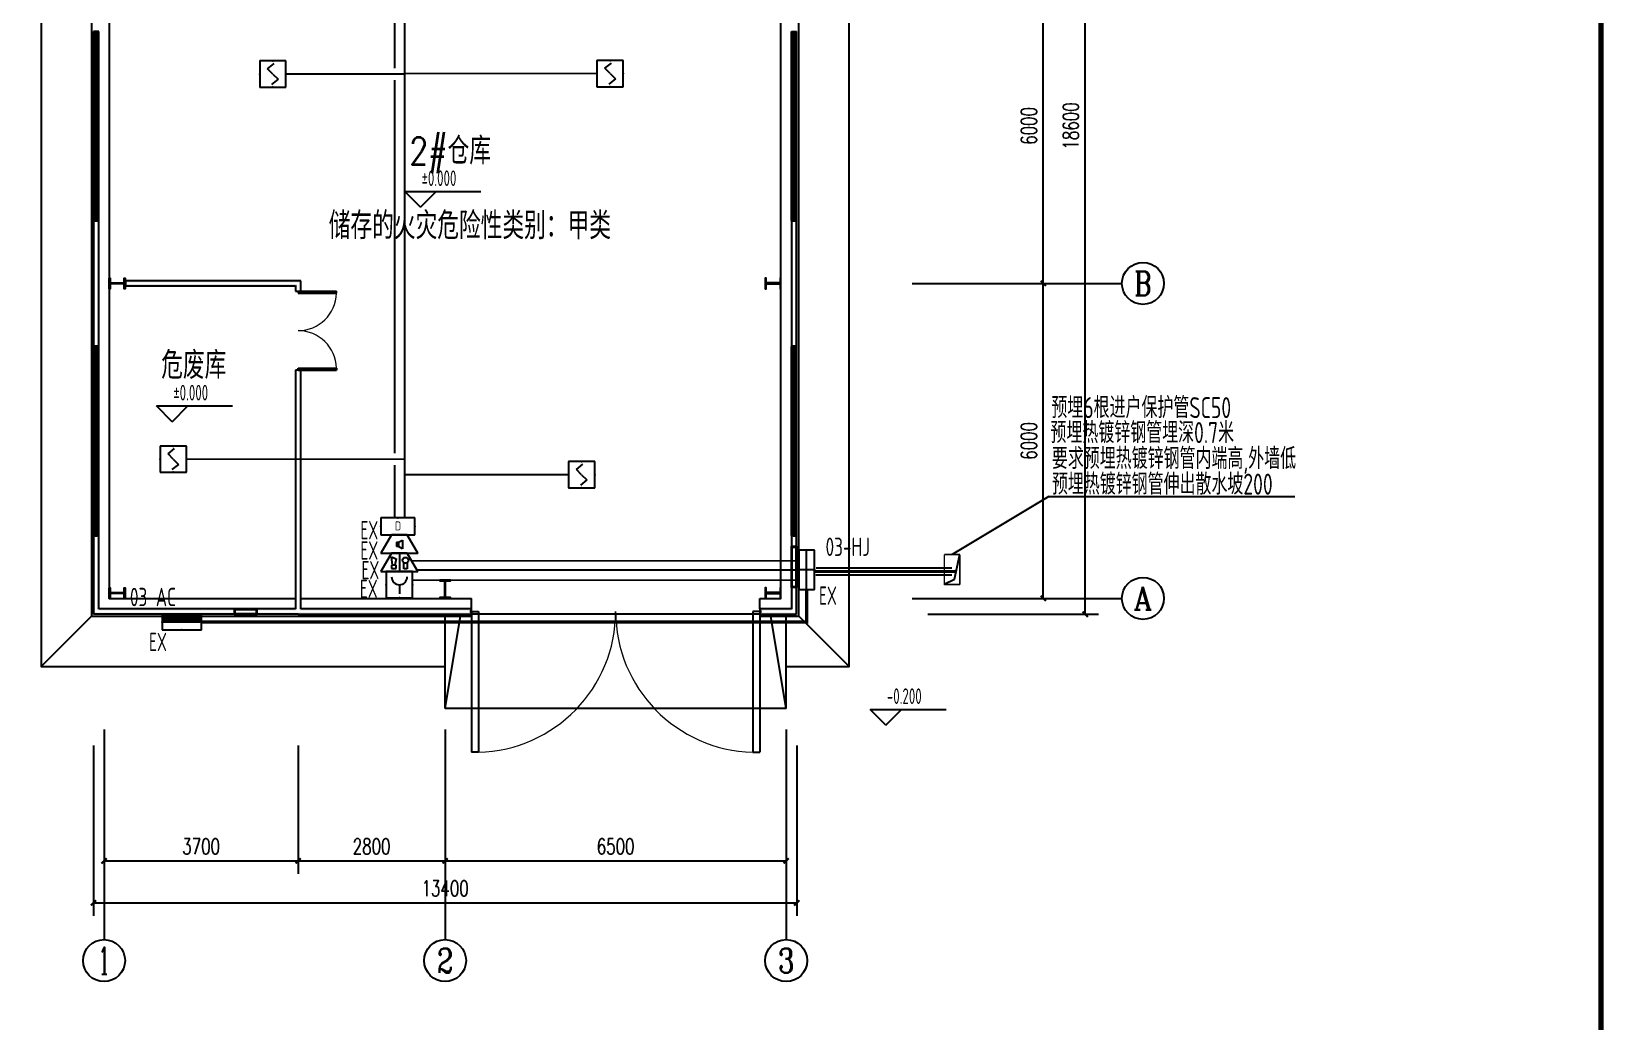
# Model space of a CAD drawing. Extents: x 1151645 to 1632247, y -116298 to 25377.
# Drawn here: x 1396320 to 1426281, y -79629 to -60768 of the extents above; entities that cross this region are included whole.
import ezdxf
from ezdxf.enums import TextEntityAlignment as Align

# ---------------------------------------------------------------- set-up
doc = ezdxf.new("R2010")
doc.units = 0
doc.header["$LTSCALE"] = 1000
doc.header["$MEASUREMENT"] = 0
doc.linetypes.add('DASH', pattern=[0.35, 0.25, -0.1])
doc.linetypes.add('DOTE', pattern=[2.42, 2, -0.2, 0.02, -0.2])
doc.layers.get('0').update_dxf_attribs({"linetype": 'CONTINUOUS'})
doc.layers.get('Defpoints').update_dxf_attribs({"linetype": 'CONTINUOUS'})
for name, color, linetype in [('AXIS_TEXT', 7, 'CONTINUOUS'), ('EQUIP-消防', 3, 'CONTINUOUS'), ('EQUIP-箱柜', 3, 'CONTINUOUS'), ('PUB_DIM', 3, 'CONTINUOUS'), ('PUB_TITLE', 4, 'CONTINUOUS'), ('SIG_TEXT', 7, 'CONTINUOUS'), ('WIRE-消防', 5, 'CONTINUOUS'), ('WIRE-照明', 1, 'CONTINUOUS'), ('建筑底图', 251, 'CONTINUOUS'), ('电信', 7, 'CONTINUOUS'), ('电气', 3, 'CONTINUOUS'), ('电气文字', 7, 'CONTINUOUS')]:
    doc.layers.add(name, color=color, linetype=linetype)
doc.styles.add('_HZTXT', font='txt.shx', dxfattribs={"width": 0.8, "bigfont": 'HZTXT.shx'})
doc.styles.add('_TCH_AXIS', font='COMPLEX', dxfattribs={"bigfont": 'GBCBIG'})
doc.styles.add('_TCH_DIM', font='sceie.shx', dxfattribs={"bigfont": 'sceic.shx'})
doc.styles.add('_TCH_DIM_T3', font='SIMPLEX', dxfattribs={"width": 0.705882, "bigfont": 'GBCBIG'})
doc.styles.add('_TEL_DIM', font='SIMPLEX', dxfattribs={"width": 0.8, "height": 3.5, "bigfont": 'HZTXT'})
doc.styles.add('COMPLEX', font='COMPLEX')
doc.styles.add('SCEI', font='sceie.shx', dxfattribs={"width": 0.75, "bigfont": 'sceic.shx'})
doc.styles.add('sceie', font='sceie.shx', dxfattribs={"width": 0.7, "bigfont": 'sceic.shx'})
doc.styles.get("Standard").update_dxf_attribs({"font": 'GBENOR', "bigfont": 'GBCBIG'})
doc.styles.add('TG_LINETYPE', font='sceie.shx', dxfattribs={"width": 0.7, "height": 3, "bigfont": 'sceic.shx'})
doc.linetypes.add('TG_BC', pattern='A,2,-0.85,["BC",TG_LINETYPE,S=0.1,R=0,X=-0.65,Y=-0.15],0', length=2.85)
doc.dimstyles.new('_TCH_ARCH&&100', dxfattribs={"dimtxt": 297.5, "dimasz": 100, "dimexe": 250, "dimexo": 300, "dimgap": 126.25, "dimtad": 1, "dimdec": 0, "dimzin": 0, "dimdsep": 46, "dimtxsty": '_TCH_DIM_T3', "dimblk": 'ARCHTICK', "dimcen": 0.09, "dimclrt": 7, "dimazin": 2, "dimtfac": 1, "dimtdec": 0, "dimtix": 1, "dimtmove": 2, "dimatfit": 3, "dimfxl": 0, "dimtolj": 1, "dimtzin": 0, "dimarcsym": 0})

# ---------------------------------------------------------------- blocks, each defined once
blk = doc.blocks.new('$equip$00002936')
for p, q in [((-0.75, 0.6), (-0.75, 0)), ((0.75, 0.6), (-0.75, 0.6)), ((0, 0), (0, 0.6)), ((0.75, 0), (0.75, 0.6)), ((-0.75, 0.3), (0.75, 0.3)), ((-0.75, 0), (0.75, 0))]:
    blk.add_line(p, q)
at = {"const_width": 0.04}
blk.add_lwpolyline([(-0.75, 0.6), (-0.75, 0), (0.75, 0), (0.75, 0.6), (-0.75, 0.6), (-0.75, 0)], dxfattribs=at)
for p in [(0, 0.6), (-0.75, 0.3), (0, 0), (0.75, 0.3)]:
    blk.add_point(p)
at = {"color": 7, "style": '_TEL_DIM', "flags": 1}
for tag in ['A', 'REMARK']:
    blk.add_attdef(tag, text='', height=0.00002, dxfattribs=at).set_placement((0, 0), align=Align.MIDDLE_CENTER)
blk = doc.blocks.new('$equip$00002679')
for p, q in [((-0.3, 0.699), (-0.703, 0)), ((0.3, 0.699), (-0.3, 0.699)), ((0.3, 0.699), (-0.3, 0.699)), ((0, 0.699), (0, 0)), ((0.703, 0), (0.3, 0.699)), ((-0.703, 0), (0.703, 0)), ((-0.264, 0.249), (-0.304, 0.569)), ((-0.304, 0.569), (-0.128, 0.489)), ((-0.304, 0.249), (-0.304, 0.113)), ((-0.128, 0.249), (-0.304, 0.249)), ((-0.304, 0.113), (-0.128, 0.113)), ((-0.128, 0.489), (-0.168, 0.249)), ((-0.128, 0.113), (-0.128, 0.249)), ((0.174, 0.11), (0.174, 0.338)), ((0.294, 0.11), (0.174, 0.11)), ((0.294, 0.338), (0.294, 0.11))]:
    blk.add_line(p, q)
at = {"const_width": 0.04}
for points in [[(-0.299, 0.699), (0.301, 0.699), (0.703, 0), (-0.702, 0), (-0.299, 0.699), (0.301, 0.699)], [(-0.3, 0.699), (0.3, 0.699), (0.703, 0), (-0.703, 0), (-0.3, 0.699), (0.3, 0.699)]]:
    blk.add_lwpolyline(points, dxfattribs=at)
blk.add_circle((0.234, 0.43), 0.111)
for p in [(0, 0.699), (-0.501, 0.349), (0, 0), (0.502, 0.349)]:
    blk.add_point(p)
at = {"color": 7, "flags": 1}
for tag, height, p in [('A', 0.00002, (0, 0)), ('B', 0.4, (0.961, 0.299))]:
    blk.add_attdef(tag, text='', height=height, dxfattribs=at).set_placement(p, align=Align.MIDDLE_CENTER)
blk = doc.blocks.new('$equip$00002677')
for p, q in [((-0.3, 0.699), (-0.703, 0)), ((0.3, 0.699), (-0.3, 0.699)), ((0.703, 0), (0.3, 0.699)), ((-0.703, 0), (0.703, 0)), ((-0.117, 0.421), (-0.117, 0.26)), ((-0.117, 0.421), (-0.036, 0.421)), ((-0.036, 0.26), (-0.117, 0.26)), ((-0.036, 0.421), (0.118, 0.503)), ((-0.036, 0.421), (-0.036, 0.26)), ((0.118, 0.173), (-0.036, 0.26)), ((0.118, 0.503), (0.118, 0.173))]:
    blk.add_line(p, q)
at = {"const_width": 0.04}
blk.add_lwpolyline([(-0.3, 0.699), (0.3, 0.699), (0.703, 0), (-0.703, 0), (-0.3, 0.699), (0.3, 0.699)], dxfattribs=at)
blk.add_lwpolyline([(-0.3, 0.699), (0.3, 0.699), (0.703, 0), (-0.703, 0), (-0.3, 0.699), (0.3, 0.699)], dxfattribs=at)
for p in [(0, 0.699), (-0.501, 0.349), (0, 0), (0.502, 0.349)]:
    blk.add_point(p)
at = {"color": 7, "flags": 1}
for tag, height, p in [('A', 0.00002, (0, 0)), ('B', 0.4, (0.961, 0.299))]:
    blk.add_attdef(tag, text='', height=height, dxfattribs=at).set_placement(p, align=Align.MIDDLE_CENTER)
blk = doc.blocks.new('$equip$00002657')
for p, q in [((-0.5, 1), (-0.5, 0)), ((0.5, 1), (-0.5, 1)), ((0.5, 0), (0.5, 1)), ((-0.5, 0), (0.5, 0)), ((0, 0.5), (0, 0.15))]:
    blk.add_line(p, q)
at = {"const_width": 0.04}
blk.add_lwpolyline([(-0.5, 1), (0.5, 1), (0.5, 0), (-0.5, 0), (-0.5, 1), (0.5, 1)], dxfattribs=at)
blk.add_arc((0, 0.8), 0.3, 180, 0)
for p in [(0, 1), (-0.5, 0.5), (0, 0), (0.5, 0.5)]:
    blk.add_point(p)
at = {"color": 7, "flags": 1}
for tag, height, p in [('A', 0.00002, (0, 0)), ('B', 0.4, (0.762, 0.292))]:
    blk.add_attdef(tag, text='', height=height, dxfattribs=at).set_placement(p, align=Align.MIDDLE_CENTER)
blk = doc.blocks.new('$Equip$00002649')
for p, q in [((-0.5, 0.5), (-0.5, -0.5)), ((0.5, 0.5), (-0.5, 0.5)), ((-0.2, 0.2), (0.05, 0.4)), ((0, 0), (-0.2, 0.2)), ((0, 0), (0.2, -0.2)), ((0.5, -0.5), (0.5, 0.5)), ((-0.5, -0.5), (0.5, -0.5)), ((0.2, -0.2), (-0.05, -0.4))]:
    blk.add_line(p, q)
at = {"const_width": 0.04}
blk.add_lwpolyline([(-0.5, 0.5), (0.5, 0.5), (0.5, -0.5), (-0.5, -0.5), (-0.5, 0.5), (0.5, 0.5)], dxfattribs=at)
for p in [(-0.5, 0), (0, 0.5), (0.5, 0), (0, -0.5)]:
    blk.add_point(p)
at = {"color": 7, "flags": 1}
for tag, height, p in [('A', 0.00002, (0, 0)), ('B', 0.4, (0.762, -0.208))]:
    blk.add_attdef(tag, text='', height=height, dxfattribs=at).set_placement(p, align=Align.MIDDLE_CENTER)
blk = doc.blocks.new('$equip$00002778')
for p, q in [((0.65, 0.65), (-0.65, 0.65)), ((-0.65, 0.65), (-0.65, 0)), ((0.65, 0), (0.65, 0.65)), ((-0.65, 0), (0.65, 0))]:
    blk.add_line(p, q)
at = {"const_width": 0.04}
blk.add_lwpolyline([(-0.65, 0.65), (-0.65, 0), (0.65, 0), (0.65, 0.65), (-0.65, 0.65), (-0.65, 0)], dxfattribs=at)
for p in [(0, 0.65), (-0.65, 0.325), (0, 0), (0.65, 0.325)]:
    blk.add_point(p)
at = {"color": 7}
blk.add_attdef('$TEXT$', text='', height=0.34, dxfattribs=at).set_placement((0.006, 0.343), align=Align.MIDDLE_CENTER)
at = {"color": 7, "flags": 1}
for tag, height, p in [('A', 0.00002, (0, 0)), ('B', 0.4, (0.905, 0.246))]:
    blk.add_attdef(tag, text='', height=height, dxfattribs=at).set_placement(p, align=Align.MIDDLE_CENTER)
blk = doc.blocks.new('_AXISO')
blk.add_circle((0, 0), 0.5)
at = {"layer": 'AXIS_TEXT', "style": 'COMPLEX', "width": 1.041667}
blk.add_attdef('A', text='', height=0.56, dxfattribs=at).set_placement((-0.25, -0.28), (0.25, -0.28), align=Align.FIT)
blk = doc.blocks.new('$DorLib2D$00000002')
for p, q in [((-0.5, 0), (-0.5, 0.4875)), ((-0.475, 0.4875), (-0.5, 0.4875)), ((-0.475, 0), (-0.475, 0.4875)), ((0.475, 0), (0.475, 0.4875)), ((0.475, 0.4875), (0.5, 0.4875)), ((0.5, 0), (0.5, 0.4875)), ((-0.5, 0), (-0.475, 0)), ((0.5, 0), (0.475, 0))]:
    blk.add_line(p, q)
at = {"lineweight": 13}
for centre, start, end in [((-0.4875, 0), 0, 88.5307), ((0.4875, 0), 91.4693, 180)]:
    blk.add_arc(centre, 0.4875, start, end, dxfattribs=at)
blk = doc.blocks.new('$TCHSYS$WIN2D')
for p, q in [((-0.5, 0.5), (0.5, 0.5)), ((-0.5, 0.5), (-0.5, -0.5)), ((0.5, 0.5), (0.5, -0.5)), ((0.5, 0.1667), (-0.5, 0.1667)), ((0.5, -0.1667), (-0.5, -0.1667)), ((-0.5, -0.5), (0.5, -0.5))]:
    blk.add_line(p, q)
blk = doc.blocks.new('_ArchTick')
at = {"color": 0, "linetype": 'ByBlock', "const_width": 0.4}
blk.add_lwpolyline([(-0.5, -0.5), (0.5, 0.5)], dxfattribs=at)
blk = doc.blocks.new('*D151')
at = {"layer": 'Defpoints', "color": 0, "transparency": 16777216}
for p in [(1397704, -74068), (1401404, -74068), (1401404, -76568)]:
    blk.add_point(p, dxfattribs=at)
at = {"layer": '建筑底图', "color": 0, "lineweight": -2, "transparency": 16777216}
for p, q in [((1397704, -74368), (1397704, -76818)), ((1401404, -74368), (1401404, -76818)), ((1397704, -76568), (1401404, -76568))]:
    blk.add_line(p, q, dxfattribs=at)
at = {"layer": '建筑底图', "color": 0, "lineweight": -2, "transparency": 16777216, "xscale": 100, "yscale": 100, "zscale": 100, "rotation": 180}
blk.add_blockref('_ArchTick', (1397704, -76568), dxfattribs=at)
at = {"layer": '建筑底图', "color": 0, "lineweight": -2, "transparency": 16777216, "xscale": 100, "yscale": 100, "zscale": 100}
blk.add_blockref('_ArchTick', (1401404, -76568), dxfattribs=at)
at = {"layer": '建筑底图', "color": 7, "transparency": 16777216, "insert": (1399554, -76293), "char_height": 297.5, "attachment_point": 5, "style": '_TCH_DIM_T3'}
blk.add_mtext('\\A1;3700', dxfattribs=at)
blk = doc.blocks.new('*D152')
at = {"layer": 'Defpoints', "color": 0, "transparency": 16777216}
for p in [(1401404, -74068), (1404204, -74068), (1404204, -76568)]:
    blk.add_point(p, dxfattribs=at)
at = {"layer": '建筑底图', "color": 0, "lineweight": -2, "transparency": 16777216}
for p, q in [((1401404, -74368), (1401404, -76818)), ((1404204, -74368), (1404204, -76818)), ((1401404, -76568), (1404204, -76568))]:
    blk.add_line(p, q, dxfattribs=at)
at = {"layer": '建筑底图', "color": 0, "lineweight": -2, "transparency": 16777216, "xscale": 100, "yscale": 100, "zscale": 100, "rotation": 180}
blk.add_blockref('_ArchTick', (1401404, -76568), dxfattribs=at)
at = {"layer": '建筑底图', "color": 0, "lineweight": -2, "transparency": 16777216, "xscale": 100, "yscale": 100, "zscale": 100}
blk.add_blockref('_ArchTick', (1404204, -76568), dxfattribs=at)
at = {"layer": '建筑底图', "color": 7, "transparency": 16777216, "insert": (1402804, -76293), "char_height": 297.5, "attachment_point": 5, "style": '_TCH_DIM_T3'}
blk.add_mtext('\\A1;2800', dxfattribs=at)
blk = doc.blocks.new('*D153')
at = {"layer": 'Defpoints', "color": 0, "transparency": 16777216}
for p in [(1404204, -74068), (1410704, -74068), (1410704, -76568)]:
    blk.add_point(p, dxfattribs=at)
at = {"layer": '建筑底图', "color": 0, "lineweight": -2, "transparency": 16777216}
for p, q in [((1404204, -74368), (1404204, -76818)), ((1410704, -74368), (1410704, -76818)), ((1404204, -76568), (1410704, -76568))]:
    blk.add_line(p, q, dxfattribs=at)
at = {"layer": '建筑底图', "color": 0, "lineweight": -2, "transparency": 16777216, "xscale": 100, "yscale": 100, "zscale": 100, "rotation": 180}
blk.add_blockref('_ArchTick', (1404204, -76568), dxfattribs=at)
at = {"layer": '建筑底图', "color": 0, "lineweight": -2, "transparency": 16777216, "xscale": 100, "yscale": 100, "zscale": 100}
blk.add_blockref('_ArchTick', (1410704, -76568), dxfattribs=at)
at = {"layer": '建筑底图', "color": 7, "transparency": 16777216, "insert": (1407454, -76293), "char_height": 297.5, "attachment_point": 5, "style": '_TCH_DIM_T3'}
blk.add_mtext('\\A1;6500', dxfattribs=at)
blk = doc.blocks.new('*D154')
at = {"layer": 'Defpoints', "color": 0, "transparency": 16777216}
for p in [(1397504, -74068), (1410904, -74068), (1410904, -77368)]:
    blk.add_point(p, dxfattribs=at)
at = {"layer": '建筑底图', "color": 0, "lineweight": -2, "transparency": 16777216}
for p, q in [((1397504, -74368), (1397504, -77618)), ((1410904, -74368), (1410904, -77618)), ((1397504, -77368), (1410904, -77368))]:
    blk.add_line(p, q, dxfattribs=at)
at = {"layer": '建筑底图', "color": 0, "lineweight": -2, "transparency": 16777216, "xscale": 100, "yscale": 100, "zscale": 100, "rotation": 180}
blk.add_blockref('_ArchTick', (1397504, -77368), dxfattribs=at)
at = {"layer": '建筑底图', "color": 0, "lineweight": -2, "transparency": 16777216, "xscale": 100, "yscale": 100, "zscale": 100}
blk.add_blockref('_ArchTick', (1410904, -77368), dxfattribs=at)
at = {"layer": '建筑底图', "color": 7, "transparency": 16777216, "insert": (1404204, -77093), "char_height": 297.5, "attachment_point": 5, "style": '_TCH_DIM_T3'}
blk.add_mtext('\\A1;13400', dxfattribs=at)
blk = doc.blocks.new('*D156')
at = {"layer": 'Defpoints', "color": 0, "transparency": 16777216}
for p in [(1413104, -59568), (1415604, -59568), (1413104, -65568)]:
    blk.add_point(p, dxfattribs=at)
at = {"layer": '建筑底图', "color": 0, "lineweight": -2, "transparency": 16777216}
for p, q in [((1413404, -59568), (1415854, -59568)), ((1415604, -65568), (1415604, -59568)), ((1413404, -65568), (1415854, -65568))]:
    blk.add_line(p, q, dxfattribs=at)
at = {"layer": '建筑底图', "color": 0, "lineweight": -2, "transparency": 16777216, "xscale": 100, "yscale": 100, "zscale": 100}
for p, rotation in [((1415604, -59568), 90), ((1415604, -65568), 270)]:
    blk.add_blockref('_ArchTick', p, dxfattribs=dict(at, rotation=rotation))
at = {"layer": '建筑底图', "color": 7, "transparency": 16777216, "insert": (1415329, -62568), "char_height": 297.5, "attachment_point": 5, "rotation": 90, "style": '_TCH_DIM_T3'}
blk.add_mtext('\\A1;6000', dxfattribs=at)
blk = doc.blocks.new('*D157')
at = {"layer": 'Defpoints', "color": 0, "transparency": 16777216}
for p in [(1413104, -65568), (1415604, -65568), (1413104, -71568)]:
    blk.add_point(p, dxfattribs=at)
at = {"layer": '建筑底图', "color": 0, "lineweight": -2, "transparency": 16777216}
for p, q in [((1413404, -65568), (1415854, -65568)), ((1415604, -71568), (1415604, -65568)), ((1413404, -71568), (1415854, -71568))]:
    blk.add_line(p, q, dxfattribs=at)
at = {"layer": '建筑底图', "color": 0, "lineweight": -2, "transparency": 16777216, "xscale": 100, "yscale": 100, "zscale": 100}
for p, rotation in [((1415604, -65568), 90), ((1415604, -71568), 270)]:
    blk.add_blockref('_ArchTick', p, dxfattribs=dict(at, rotation=rotation))
at = {"layer": '建筑底图', "color": 7, "transparency": 16777216, "insert": (1415329, -68568), "char_height": 297.5, "attachment_point": 5, "rotation": 90, "style": '_TCH_DIM_T3'}
blk.add_mtext('\\A1;6000', dxfattribs=at)
blk = doc.blocks.new('*D158')
at = {"layer": 'Defpoints', "color": 0, "transparency": 16777216}
for p in [(1413104, -53268), (1416404, -53268), (1413104, -71868)]:
    blk.add_point(p, dxfattribs=at)
at = {"layer": '建筑底图', "color": 0, "lineweight": -2, "transparency": 16777216}
for p, q in [((1413404, -53268), (1416654, -53268)), ((1416404, -71868), (1416404, -53268)), ((1413404, -71868), (1416654, -71868))]:
    blk.add_line(p, q, dxfattribs=at)
at = {"layer": '建筑底图', "color": 0, "lineweight": -2, "transparency": 16777216, "xscale": 100, "yscale": 100, "zscale": 100}
for p, rotation in [((1416404, -53268), 90), ((1416404, -71868), 270)]:
    blk.add_blockref('_ArchTick', p, dxfattribs=dict(at, rotation=rotation))
at = {"layer": '建筑底图', "color": 7, "transparency": 16777216, "insert": (1416129, -62568), "char_height": 297.5, "attachment_point": 5, "rotation": 90, "style": '_TCH_DIM_T3'}
blk.add_mtext('\\A1;18600', dxfattribs=at)
blk = doc.blocks.new('*X44')
at = {"color": 0}
for p, q in [((-250, 33), (-183, 100)), ((-250, 68), (-218, 100)), ((-247, 0), (-147, 100)), ((-212, 0), (-112, 100)), ((-177, 0), (-77, 100)), ((-141, 0), (-41, 100)), ((-106, 0), (-6, 100)), ((-71, 0), (29, 100)), ((-35, 0), (65, 100)), ((0, 0), (100, 100)), ((35, 0), (135, 100)), ((71, 0), (171, 100)), ((106, 0), (206, 100)), ((141, 0), (241, 100)), ((177, 0), (250, 73)), ((212, 0), (250, 38)), ((247, 0), (250, 3))]:
    blk.add_line(p, q, dxfattribs=at)
blk = doc.blocks.new('$equip$00002929')
for p, q in [((-0.75, 0.6), (-0.75, 0)), ((0.75, 0.6), (-0.75, 0.6)), ((0.75, 0), (0.75, 0.6)), ((-0.75, 0.3), (0.75, 0.3)), ((-0.75, 0), (0.75, 0))]:
    blk.add_line(p, q)
for points, const_width in [([(-0.75, 0.6), (-0.75, 0), (0.75, 0), (0.75, 0.6), (-0.75, 0.6), (-0.75, 0)], 0.04), ([(-0.75, 0.15), (0.75, 0.15)], 0.3)]:
    blk.add_lwpolyline(points, dxfattribs=dict(const_width=const_width))
for p in [(0, 0.6), (-0.75, 0.3), (0, 0), (0.75, 0.3)]:
    blk.add_point(p)
at = {"xscale": 0.00300000000061118, "yscale": 0.00300000000061118, "zscale": 0.00300000000061118}
blk.add_blockref('*X44', (0, 0), dxfattribs=at)
at = {"color": 7, "style": '_TEL_DIM', "flags": 1}
for tag in ['A', 'REMARK']:
    blk.add_attdef(tag, text='', height=0.00002, dxfattribs=at).set_placement((0, 0), align=Align.MIDDLE_CENTER)

msp = doc.modelspace()

# ---------------------------------------------------------------- hatches: boundary and pattern name
at = {"layer": '建筑底图'}
for points in [[(1397603.6, -64367.7), (1397503.6, -64367.7), (1397533.6, -64397.7), (1397573.6, -64397.7)], [(1397503.6, -64367.7), (1397503.6, -66767.7), (1397533.6, -66737.7), (1397533.6, -64397.7)], [(1397603.6, -66767.7), (1397603.6, -64367.7), (1397573.6, -64397.7), (1397573.6, -66737.7)], [(1410903.6, -64367.7), (1410803.6, -64367.7), (1410833.6, -64397.7), (1410873.6, -64397.7)], [(1410803.6, -64367.7), (1410803.6, -66767.7), (1410833.6, -66737.7), (1410833.6, -64397.7)], [(1410903.6, -66767.7), (1410903.6, -64367.7), (1410873.6, -64397.7), (1410873.6, -66737.7)], [(1398087.6, -65557.7), (1398087.6, -65467.7), (1398103.6, -65467.7), (1398103.6, -65667.7), (1398087.6, -65667.7), (1398087.6, -65577.7), (1397819.6, -65577.7), (1397819.6, -65667.7), (1397803.6, -65667.7), (1397803.6, -65467.7), (1397819.6, -65467.7), (1397819.6, -65557.7)], [(1401453.6, -65517.7), (1398103.6, -65517.7), (1398103.6, -65547.7), (1401423.6, -65547.7)], [(1398103.6, -65617.7), (1398103.6, -65517.7), (1398133.6, -65517.7), (1398133.6, -65617.7)], [(1401353.6, -65617.7), (1398103.6, -65617.7), (1398103.6, -65587.7), (1401383.6, -65587.7)], [(1401353.6, -65617.7), (1401353.6, -65717.7), (1401373.6, -65697.7), (1401373.6, -65597.7)], [(1401453.6, -65717.7), (1401453.6, -65517.7), (1401433.6, -65537.7), (1401433.6, -65697.7)], [(1410319.6, -65557.7), (1410319.6, -65467.7), (1410303.6, -65467.7), (1410303.6, -65667.7), (1410319.6, -65667.7), (1410319.6, -65577.7), (1410587.6, -65577.7), (1410587.6, -65667.7), (1410603.6, -65667.7), (1410603.6, -65467.7), (1410587.6, -65467.7), (1410587.6, -65557.7)], [(1401353.6, -65717.7), (1401453.6, -65717.7), (1401433.6, -65697.7), (1401373.6, -65697.7)], [(1397503.6, -66767.7), (1397603.6, -66767.7), (1397573.6, -66737.7), (1397533.6, -66737.7)], [(1410803.6, -66767.7), (1410903.6, -66767.7), (1410873.6, -66737.7), (1410833.6, -66737.7)], [(1401453.6, -67217.7), (1401353.6, -67217.7), (1401373.6, -67237.7), (1401433.6, -67237.7)], [(1401353.6, -67217.7), (1401353.6, -71767.7), (1401373.6, -71787.7), (1401373.6, -67237.7)], [(1401453.6, -71767.7), (1401453.6, -67217.7), (1401433.6, -67237.7), (1401433.6, -71787.7)], [(1397603.6, -70367.7), (1397503.6, -70367.7), (1397533.6, -70397.7), (1397573.6, -70397.7)], [(1397503.6, -70367.7), (1397503.6, -71867.7), (1397533.6, -71837.7), (1397533.6, -70397.7)], [(1397603.6, -71767.7), (1397603.6, -70367.7), (1397573.6, -70397.7), (1397573.6, -71797.7)], [(1410903.6, -70367.7), (1410803.6, -70367.7), (1410833.6, -70397.7), (1410873.6, -70397.7)], [(1410803.6, -70367.7), (1410803.6, -71767.7), (1410833.6, -71797.7), (1410833.6, -70397.7)], [(1410903.6, -71867.7), (1410903.6, -70367.7), (1410873.6, -70397.7), (1410873.6, -71837.7)], [(1404193.6, -71551.7), (1404103.6, -71551.7), (1404103.6, -71567.7), (1404303.6, -71567.7), (1404303.6, -71551.7), (1404213.6, -71551.7), (1404213.6, -71233.7), (1404303.6, -71233.7), (1404303.6, -71217.7), (1404103.6, -71217.7), (1404103.6, -71233.7), (1404193.6, -71233.7)], [(1398087.6, -71457.7), (1398087.6, -71367.7), (1398103.6, -71367.7), (1398103.6, -71567.7), (1398087.6, -71567.7), (1398087.6, -71477.7), (1397819.6, -71477.7), (1397819.6, -71567.7), (1397803.6, -71567.7), (1397803.6, -71367.7), (1397819.6, -71367.7), (1397819.6, -71457.7)], [(1410319.6, -71457.7), (1410319.6, -71367.7), (1410303.6, -71367.7), (1410303.6, -71567.7), (1410319.6, -71567.7), (1410319.6, -71477.7), (1410587.6, -71477.7), (1410587.6, -71567.7), (1410603.6, -71567.7), (1410603.6, -71367.7), (1410587.6, -71367.7), (1410587.6, -71457.7)], [(1401403.6, -71867.7), (1397503.6, -71867.7), (1397533.6, -71837.7), (1401403.6, -71837.7)], [(1401353.6, -71767.7), (1397603.6, -71767.7), (1397573.6, -71797.7), (1401383.6, -71797.7)], [(1401403.6, -71867.7), (1404703.6, -71867.7), (1404673.6, -71837.7), (1401403.6, -71837.7)], [(1404703.6, -71767.7), (1401453.6, -71767.7), (1401423.6, -71797.7), (1404673.6, -71797.7)], [(1404703.6, -71867.7), (1404703.6, -71767.7), (1404673.6, -71797.7), (1404673.6, -71837.7)], [(1410803.6, -71767.7), (1410203.6, -71767.7), (1410233.6, -71797.7), (1410833.6, -71797.7)], [(1410203.6, -71767.7), (1410203.6, -71867.7), (1410233.6, -71837.7), (1410233.6, -71797.7)], [(1410203.6, -71867.7), (1410903.6, -71867.7), (1410873.6, -71837.7), (1410233.6, -71837.7)]]:
    msp.add_hatch(color=256, dxfattribs=at).paths.add_polyline_path(points)

# ---------------------------------------------------------------- linework, layer by layer
at = {"layer": 'PUB_DIM'}
for q in [(1413866.1, -70733.2), (1420397.3, -69627.3)]:
    msp.add_line((1415710.3, -69627.3), q, dxfattribs=at)
at = {"layer": 'PUB_TITLE', "color": 4, "const_width": 100}
msp.add_lwpolyline([(1345631.1, -99998.1), (1426231.1, -99998.1), (1426231.1, -42598.1), (1345631.1, -42598.1)], close=True, dxfattribs=at)
at = {"layer": 'SIG_TEXT'}
for p, q in [((1413910.8, -71199.7), (1414014.8, -70733.2)), ((1413717.5, -71294.7), (1413910.8, -71199.7))]:
    msp.add_line(p, q, dxfattribs=at)
at = {"layer": 'WIRE-消防', "color": 5, "linetype": 'Continuous', "const_width": 35}
for points in [[(1403434.2, -70034.1), (1403434.2, -54423.4)], [(1401169.9, -61579.8), (1403430.1, -61579.8)], [(1403434.2, -61569.6), (1407098, -61569.6)], [(1399272.9, -68915.3), (1403434.2, -68915.3)], [(1403434.2, -69211.2), (1406555.8, -69211.2)], [(1403586.8, -71219.7), (1410940.5, -71219.7)]]:
    msp.add_lwpolyline(points, dxfattribs=at)
at = {"layer": 'WIRE-消防', "linetype": 'Continuous', "const_width": 60}
msp.add_lwpolyline([(1413941.2, -71056.7), (1411238.9, -71056.7)], dxfattribs=at)
msp.add_lwpolyline([(1413941.2, -71056.7), (1411238.9, -71056.7)], dxfattribs=at)
at = {"layer": 'WIRE-消防', "color": 6, "linetype": 'DOTE', "const_width": 60}
msp.add_lwpolyline([(1399560.4, -72017.7), (1411093.6, -72017.7), (1411093.6, -71398.5)], dxfattribs=at)
at = {"layer": 'WIRE-照明', "color": 1, "linetype": 'DASH', "const_width": 35}
for points in [[(1403242.1, -61467.3), (1403242.1, -55892.3)], [(1403242.1, -68802.8), (1403242.1, -61692.3)], [(1403242.1, -70034.1), (1403242.1, -69027.8)], [(1403654.8, -71027.6), (1410940.5, -71027.6)]]:
    msp.add_lwpolyline(points, dxfattribs=at)
at = {"layer": 'WIRE-照明', "color": 4, "linetype": 'TG_BC', "const_width": 35}
msp.add_lwpolyline([(1403567.5, -70853.7), (1410940.5, -70853.7)], dxfattribs=at)
at = {"layer": '建筑底图'}
for p, q in [((1403733.9, -64117.2), (1403433.9, -63817.2)), ((1403433.9, -63817.2), (1404883.9, -63817.2)), ((1403733.9, -64117.2), (1404033.9, -63817.2)), ((1397603.6, -64367.7), (1397503.6, -64367.7)), ((1397503.6, -64367.7), (1397503.6, -66767.7)), ((1397603.6, -66767.7), (1397603.6, -64367.7)), ((1410903.6, -64367.7), (1410803.6, -64367.7)), ((1410803.6, -64367.7), (1410803.6, -66767.7)), ((1410903.6, -66767.7), (1410903.6, -64367.7)), ((1401453.6, -65517.7), (1398103.6, -65517.7)), ((1398103.6, -65617.7), (1398103.6, -65517.7)), ((1401453.6, -65717.7), (1401453.6, -65517.7)), ((1413103.6, -65567.7), (1417103.6, -65567.7)), ((1401353.6, -65617.7), (1398103.6, -65617.7)), ((1401353.6, -65617.7), (1401353.6, -65717.7)), ((1401353.6, -65717.7), (1401453.6, -65717.7)), ((1397503.6, -66767.7), (1397603.6, -66767.7)), ((1410803.6, -66767.7), (1410903.6, -66767.7)), ((1401453.6, -67217.7), (1401353.6, -67217.7)), ((1401353.6, -67217.7), (1401353.6, -71767.7)), ((1401453.6, -71767.7), (1401453.6, -67217.7)), ((1399002.9, -68202.4), (1398702.9, -67902.4)), ((1398702.9, -67902.4), (1400152.9, -67902.4)), ((1399002.9, -68202.4), (1399302.9, -67902.4)), ((1397603.6, -70367.7), (1397503.6, -70367.7)), ((1397503.6, -70367.7), (1397503.6, -71867.7)), ((1397603.6, -71767.7), (1397603.6, -70367.7)), ((1410903.6, -70367.7), (1410803.6, -70367.7)), ((1410803.6, -70367.7), (1410803.6, -71767.7)), ((1410903.6, -71867.7), (1410903.6, -70367.7)), ((1404703.6, -71767.7), (1404703.6, -71567.7)), ((1410203.6, -71767.7), (1410203.6, -71567.7)), ((1413103.6, -71567.7), (1417103.6, -71567.7)), ((1401403.6, -71867.7), (1397503.6, -71867.7)), ((1401353.6, -71767.7), (1397603.6, -71767.7)), ((1401403.6, -71867.7), (1404703.6, -71867.7)), ((1404703.6, -71767.7), (1401453.6, -71767.7)), ((1404203.6, -73667.7), (1404503.6, -71867.7)), ((1404203.6, -73667.7), (1404203.6, -71867.7)), ((1404703.6, -71867.7), (1404703.6, -71767.7)), ((1404703.6, -71867.7), (1404703.6, -71907.7)), ((1410203.6, -71867.7), (1404703.6, -71867.7)), ((1410803.6, -71767.7), (1410203.6, -71767.7)), ((1410203.6, -71767.7), (1410203.6, -71867.7)), ((1410203.6, -71867.7), (1410203.6, -71907.7)), ((1410203.6, -71867.7), (1410903.6, -71867.7)), ((1410703.6, -73667.7), (1410403.6, -71867.7)), ((1410703.6, -73667.7), (1410703.6, -71867.7)), ((1396503.6, -72867.7), (1397463.6, -71907.7)), ((1411903.6, -72867.7), (1410943.6, -71907.7)), ((1410703.6, -73667.7), (1404203.6, -73667.7)), ((1412602.2, -73984.2), (1412302.2, -73684.2)), ((1412302.2, -73684.2), (1413752.2, -73684.2)), ((1412602.2, -73984.2), (1412902.2, -73684.2)), ((1397703.6, -74067.7), (1397703.6, -78067.7)), ((1404203.6, -74067.7), (1404203.6, -78067.7)), ((1410703.6, -74067.7), (1410703.6, -78067.7))]:
    msp.add_line(p, q, dxfattribs=at)
for points in [[(1404203.6, -52267.7), (1396503.6, -52267.7), (1396503.6, -72867.7), (1404203.6, -72867.7)], [(1410703.6, -72867.7), (1411903.6, -72867.7), (1411903.6, -52267.7), (1410703.6, -52267.7)], [(1404703.6, -53227.7), (1397463.6, -53227.7), (1397463.6, -71907.7), (1404703.6, -71907.7)], [(1410203.6, -71907.7), (1410943.6, -71907.7), (1410943.6, -53227.7), (1410203.6, -53227.7)], [(1398303.6, -53567.7), (1397803.6, -53567.7), (1397803.6, -71567.7), (1401353.6, -71567.7)], [(1410203.6, -71567.7), (1410603.6, -71567.7), (1410603.6, -53567.7), (1398262.2, -53567.7)], [(1410903.6, -70575.2), (1410903.6, -71360.2), (1410803.6, -71360.2), (1410803.6, -70575.2), (1410903.6, -70575.2)], [(1401453.6, -71567.7), (1404703.6, -71567.7)], [(1400623.6, -71767.7), (1400183.6, -71767.7), (1400183.6, -71867.7), (1400623.6, -71867.7), (1400623.6, -71767.7)]]:
    msp.add_lwpolyline(points, dxfattribs=at)
for points in [[(1397803.6, -65667.7), (1397803.6, -65467.7), (1397819.6, -65467.7), (1397819.6, -65557.7), (1398087.6, -65557.7), (1398087.6, -65467.7), (1398103.6, -65467.7), (1398103.6, -65667.7), (1398087.6, -65667.7), (1398087.6, -65577.7), (1397819.6, -65577.7), (1397819.6, -65667.7)], [(1410603.6, -65667.7), (1410603.6, -65467.7), (1410587.6, -65467.7), (1410587.6, -65557.7), (1410319.6, -65557.7), (1410319.6, -65467.7), (1410303.6, -65467.7), (1410303.6, -65667.7), (1410319.6, -65667.7), (1410319.6, -65577.7), (1410587.6, -65577.7), (1410587.6, -65667.7)], [(1410888.6, -70590.2), (1410888.6, -71345.2), (1410818.6, -71345.2), (1410818.6, -70590.2)], [(1404303.6, -71217.7), (1404103.6, -71217.7), (1404103.6, -71233.7), (1404193.6, -71233.7), (1404193.6, -71551.7), (1404103.6, -71551.7), (1404103.6, -71567.7), (1404303.6, -71567.7), (1404303.6, -71551.7), (1404213.6, -71551.7), (1404213.6, -71233.7), (1404303.6, -71233.7)], [(1397803.6, -71567.7), (1397803.6, -71367.7), (1397819.6, -71367.7), (1397819.6, -71457.7), (1398087.6, -71457.7), (1398087.6, -71367.7), (1398103.6, -71367.7), (1398103.6, -71567.7), (1398087.6, -71567.7), (1398087.6, -71477.7), (1397819.6, -71477.7), (1397819.6, -71567.7)], [(1410603.6, -71567.7), (1410603.6, -71367.7), (1410587.6, -71367.7), (1410587.6, -71457.7), (1410319.6, -71457.7), (1410319.6, -71367.7), (1410303.6, -71367.7), (1410303.6, -71567.7), (1410319.6, -71567.7), (1410319.6, -71477.7), (1410587.6, -71477.7), (1410587.6, -71567.7)], [(1400608.6, -71782.7), (1400198.6, -71782.7), (1400198.6, -71852.7), (1400608.6, -71852.7)]]:
    msp.add_lwpolyline(points, close=True, dxfattribs=at)
at = {"layer": '电信', "const_width": 28.8}
for points in [[(1414014.8, -70733.2), (1413717.5, -70733.2)], [(1413717.5, -71311.9), (1413717.5, -70735.3)], [(1414014.8, -71303.4), (1414014.8, -70734.2)], [(1414014.8, -71304.7), (1413717.5, -71304.7)]]:
    msp.add_lwpolyline(points, dxfattribs=at)
at = {"layer": '电气', "color": 3}
for p, q in [((1413859.9, -70989.2), (1411278.1, -70989.2)), ((1413859.9, -71124.2), (1411270, -71124.2))]:
    msp.add_line(p, q, dxfattribs=at)

# ---------------------------------------------------------------- block references
at = {"layer": 'EQUIP-消防', "color": 0, "xscale": 500, "yscale": 500, "zscale": 500}
for p in [(1400919.9, -61579.8), (1407348, -61569.6), (1399022.9, -68915.3), (1406805.8, -69211.2)]:
    msp.add_blockref('$Equip$00002649', p, dxfattribs=at)
at = {"layer": 'EQUIP-消防', "xscale": 500, "yscale": 500, "zscale": 500}
msp.add_blockref('$equip$00002778', (1403303.4, -70359.1), dxfattribs=at).add_auto_attribs({'$TEXT$': 'D'})
for name, p in [('$equip$00002677', (1403332.8, -70708.4)), ('$equip$00002679', (1403332.6, -71057.7)), ('$equip$00002657', (1403332.8, -71557.7))]:
    msp.add_blockref(name, p, dxfattribs=at)
at = {"layer": 'EQUIP-箱柜', "xscale": 500, "yscale": 500, "zscale": 500}
for name, p, rotation in [('$equip$00002936', (1411243.6, -71023.5), 90), ('$equip$00002929', (1399185.4, -71867.7), 180)]:
    msp.add_blockref(name, p, dxfattribs=dict(at, rotation=rotation))
at = {"layer": '建筑底图'}
for name, p, xscale, yscale, zscale, rotation in [('$TCHSYS$WIN2D', (1397553.6, -62567.7), 3600, -100, 3600, 90), ('$TCHSYS$WIN2D', (1410853.6, -62567.7), 3600, 100, 3600, 90), ('$DorLib2D$00000002', (1401403.6, -66467.7), 1500, 1500, 1500, 270), ('$TCHSYS$WIN2D', (1397553.6, -68567.7), 3600, -100, 3600, 90), ('$TCHSYS$WIN2D', (1410853.6, -68567.7), 3600, 100, 3600, 90), ('$DorLib2D$00000002', (1407453.6, -71817.7), 5500, 5500, 5500, 180)]:
    msp.add_blockref(name, p, dxfattribs=dict(at, xscale=xscale, yscale=yscale, zscale=zscale, rotation=rotation))
ref = msp.add_blockref('_AXISO', (1417503.6, -65567.7), dxfattribs=dict(at, xscale=800, yscale=800, zscale=800))
ref.add_attrib('A', 'B', dxfattribs={"layer": 'AXIS_TEXT', "color": 0, "height": 455.7, "style": '_TCH_AXIS', "width": 0.882353}).set_placement((1417340.8, -65795.6), (1417666.3, -65795.6), align=Align.FIT)
ref = msp.add_blockref('_AXISO', (1417503.6, -71567.7), dxfattribs=dict(at, xscale=800, yscale=800, zscale=800))
ref.add_attrib('A', 'A', dxfattribs={"layer": 'AXIS_TEXT', "color": 0, "height": 435.3, "style": '_TCH_AXIS', "width": 0.944444}).set_placement((1417327.4, -71785.4), (1417679.8, -71785.4), align=Align.FIT)
ref = msp.add_blockref('_AXISO', (1397703.6, -78467.7), dxfattribs=dict(at, xscale=800, yscale=800, zscale=800))
ref.add_attrib('A', '1', dxfattribs={"layer": 'AXIS_TEXT', "color": 0, "height": 514.7, "style": '_TCH_AXIS'}).set_placement((1397593.3, -78725.1), (1397813.9, -78725.1), align=Align.FIT)
ref = msp.add_blockref('_AXISO', (1404203.6, -78467.7), dxfattribs=dict(at, xscale=800, yscale=800, zscale=800))
ref.add_attrib('A', '2', dxfattribs={"layer": 'AXIS_TEXT', "color": 0, "height": 465.9, "style": '_TCH_AXIS'}).set_placement((1404048.3, -78700.7), (1404358.9, -78700.7), align=Align.FIT)
ref = msp.add_blockref('_AXISO', (1410703.6, -78467.7), dxfattribs=dict(at, xscale=800, yscale=800, zscale=800))
ref.add_attrib('A', '3', dxfattribs={"layer": 'AXIS_TEXT', "color": 0, "height": 465.9, "style": '_TCH_AXIS'}).set_placement((1410548.3, -78700.7), (1410858.9, -78700.7), align=Align.FIT)

# ---------------------------------------------------------------- texts
at = {"layer": 'PUB_DIM', "style": 'sceie', "width": 0.8}
for s, p in [('预埋6根进户保护管SC50', (1415757.7, -68133.9)), ('预埋热镀锌钢管埋深0.7米', (1415741.2, -68609.8)), ('要求预埋热镀锌钢管内端高,外墙低', (1415768.1, -69102.6)), ('预埋热镀锌钢管伸出散水坡200', (1415768.1, -69591.1))]:
    msp.add_text(s, height=400, dxfattribs=at).set_placement(p)
at = {"layer": '建筑底图'}
for s, height, style, width, p in [('2#仓库', 517.24, '_HZTXT', 0.8, (1403524.2, -63300.3)), ('%%P0.000', 297.5, '_TCH_DIM', 0.705882, (1403753.9, -63712.2)), ('储存的火灾危险性类别：甲类', 517.241, '_HZTXT', 0.8, (1401985.4, -64725.3)), ('危废库', 517.24, '_HZTXT', 0.8, (1398793.3, -67385.5)), ('%%P0.000', 297.5, '_TCH_DIM', 0.705882, (1399022.9, -67797.4)), ('-0.200', 297.5, '_TCH_DIM', 0.705882, (1412622.2, -73579.2))]:
    msp.add_text(s, height=height, dxfattribs=dict(at, style=style, width=width)).set_placement(p)
at = {"layer": '电气文字'}
for s, style, width, p in [('EX', 'sceie', 0.7, (1402590.8, -70443.7)), ('EX', 'sceie', 0.7, (1402590.8, -70830.4)), ('03-HJ', 'SCEI', 0.8, (1411454.1, -70759.9)), ('EX', 'sceie', 0.7, (1402611.3, -71205.3)), ('EX', 'sceie', 0.7, (1402579.8, -71561.1)), ('03-AC', 'SCEI', 0.8, (1398196.8, -71716.5)), ('EX', 'sceie', 0.7, (1411330.7, -71691)), ('EX', 'sceie', 0.7, (1398562.9, -72573.2))]:
    msp.add_text(s, height=350, dxfattribs=dict(at, style=style, width=width)).set_placement(p)

# ---------------------------------------------------------------- dimensions: what is measured, and where the dimension line sits
at = {"layer": '建筑底图'}
for p1, p2, distance, picture, middle in [((1413103.6, -71867.7), (1413103.6, -53267.7), -3300, '*D158', (1416128.6, -62567.7)), ((1413103.6, -65567.7), (1413103.6, -59567.7), -2500, '*D156', (1415328.6, -62567.7)), ((1413103.6, -71567.7), (1413103.6, -65567.7), -2500, '*D157', (1415328.6, -68567.7)), ((1397503.6, -74067.7), (1410903.6, -74067.7), -3300, '*D154', (1404203.6, -77092.7)), ((1397703.6, -74067.7), (1401403.6, -74067.7), -2500, '*D151', (1399553.6, -76292.7)), ((1401403.6, -74067.7), (1404203.6, -74067.7), -2500, '*D152', (1402803.6, -76292.7)), ((1404203.6, -74067.7), (1410703.6, -74067.7), -2500, '*D153', (1407453.6, -76292.7))]:
    dim = msp.add_aligned_dim(p1=p1, p2=p2, distance=distance, dimstyle='_TCH_ARCH&&100', dxfattribs=at)
    dim.commit()
    dim.dimension.update_dxf_attribs({"geometry": picture, "text_midpoint": middle})

doc.saveas('drawing.dxf')
